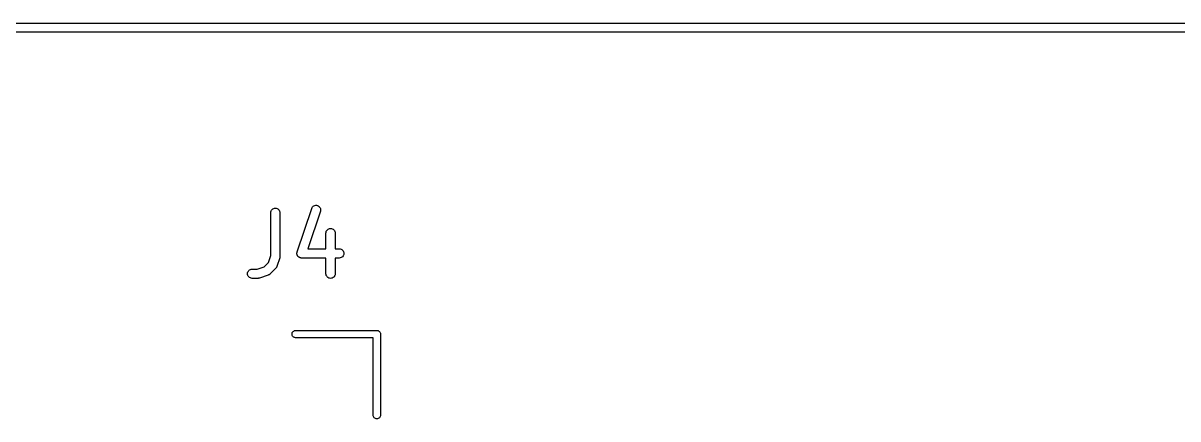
# Model space of a CAD drawing. Extents: x 74.5 to 148.7, y -138.1 to -71.3.
# Drawn here: x 102.21 to 121.15, y -114.36 to -107.88 of the extents above; entities that cross this region are included whole.
import ezdxf

# ---------------------------------------------------------------- set-up
doc = ezdxf.new("R2010")
doc.units = 0
doc.header["$MEASUREMENT"] = 0
doc.layers.add('BLACK', color=7, linetype='CONTINUOUS')

msp = doc.modelspace()

# ---------------------------------------------------------------- linework, layer by layer
at = {"layer": 'BLACK', "linetype": 'CONTINUOUS'}
for p, q in [((101.79, -107.875), (143.435, -107.875)), ((143.506, -108.025), (101.79, -108.025)), ((106.272, -110.981), (106.273, -110.967)), ((106.272, -110.982), (106.272, -110.981)), ((106.272, -111.684), (106.272, -110.982)), ((106.273, -110.967), (106.278, -110.953)), ((106.278, -110.953), (106.285, -110.94)), ((106.285, -110.94), (106.294, -110.929)), ((106.294, -110.929), (106.306, -110.92)), ((106.306, -110.92), (106.319, -110.913)), ((106.319, -110.913), (106.333, -110.909)), ((106.333, -110.909), (106.347, -110.907)), ((106.347, -110.907), (106.362, -110.909)), ((106.362, -110.909), (106.376, -110.913)), ((106.376, -110.913), (106.389, -110.92)), ((106.389, -110.92), (106.4, -110.93)), ((106.4, -110.93), (106.409, -110.941)), ((106.409, -110.941), (106.416, -110.954)), ((106.416, -110.954), (106.42, -110.968)), ((106.42, -110.968), (106.422, -110.982)), ((106.422, -110.982), (106.422, -111.697)), ((106.704, -111.625), (106.942, -110.911)), ((107.084, -110.958), (106.879, -111.574)), ((106.942, -110.911), (106.943, -110.91)), ((106.943, -110.91), (106.949, -110.897)), ((106.949, -110.897), (106.957, -110.885)), ((106.957, -110.885), (106.968, -110.875)), ((106.968, -110.875), (106.98, -110.867)), ((106.98, -110.867), (106.994, -110.862)), ((106.994, -110.862), (107.009, -110.86)), ((107.009, -110.86), (107.023, -110.86)), ((107.023, -110.86), (107.038, -110.864)), ((107.038, -110.864), (107.051, -110.87)), ((107.051, -110.87), (107.063, -110.878)), ((107.063, -110.878), (107.073, -110.889)), ((107.073, -110.889), (107.081, -110.901)), ((107.081, -110.901), (107.086, -110.915)), ((107.088, -110.944), (107.084, -110.958)), ((107.086, -110.915), (107.088, -110.93)), ((107.088, -110.93), (107.088, -110.944)), ((107.176, -111.315), (107.178, -111.3)), ((107.176, -111.316), (107.176, -111.315)), ((107.176, -111.574), (107.176, -111.316)), ((107.178, -111.3), (107.182, -111.286)), ((107.182, -111.286), (107.19, -111.273)), ((107.19, -111.273), (107.199, -111.262)), ((107.199, -111.262), (107.21, -111.253)), ((107.21, -111.253), (107.223, -111.246)), ((107.223, -111.246), (107.237, -111.242)), ((107.237, -111.242), (107.252, -111.241)), ((107.252, -111.241), (107.267, -111.242)), ((107.267, -111.242), (107.28, -111.247)), ((107.28, -111.247), (107.293, -111.254)), ((107.293, -111.254), (107.305, -111.263)), ((107.305, -111.263), (107.314, -111.274)), ((107.314, -111.274), (107.321, -111.287)), ((107.321, -111.287), (107.325, -111.301)), ((107.325, -111.301), (107.326, -111.316)), ((107.326, -111.316), (107.326, -111.574)), ((106.233, -111.799), (106.272, -111.684)), ((106.418, -111.72), (106.37, -111.863)), ((106.419, -111.716), (106.418, -111.72)), ((106.42, -111.712), (106.419, -111.716)), ((106.421, -111.706), (106.42, -111.709)), ((106.42, -111.709), (106.42, -111.712)), ((106.422, -111.698), (106.421, -111.702)), ((106.421, -111.702), (106.421, -111.706)), ((106.422, -111.697), (106.422, -111.698)), ((106.7, -111.649), (106.701, -111.644)), ((106.7, -111.651), (106.7, -111.649)), ((106.7, -111.654), (106.7, -111.651)), ((106.701, -111.659), (106.7, -111.654)), ((106.701, -111.637), (106.702, -111.634)), ((106.701, -111.64), (106.701, -111.637)), ((106.701, -111.644), (106.701, -111.64)), ((106.702, -111.663), (106.701, -111.659)), ((106.702, -111.634), (106.703, -111.63)), ((106.702, -111.666), (106.702, -111.663)), ((106.703, -111.669), (106.702, -111.666)), ((106.703, -111.63), (106.704, -111.625)), ((106.704, -111.673), (106.703, -111.669)), ((106.706, -111.677), (106.704, -111.673)), ((106.707, -111.68), (106.706, -111.677)), ((106.708, -111.682), (106.707, -111.68)), ((106.71, -111.686), (106.708, -111.682)), ((106.712, -111.69), (106.71, -111.686)), ((106.714, -111.692), (106.712, -111.69)), ((106.716, -111.695), (106.714, -111.692)), ((106.719, -111.698), (106.716, -111.695)), ((106.722, -111.702), (106.719, -111.698)), ((106.724, -111.703), (106.722, -111.702)), ((106.726, -111.705), (106.724, -111.703)), ((106.729, -111.708), (106.726, -111.705)), ((106.733, -111.711), (106.729, -111.708)), ((106.735, -111.712), (106.733, -111.711)), ((106.738, -111.714), (106.735, -111.712)), ((106.742, -111.716), (106.738, -111.714)), ((106.746, -111.718), (106.742, -111.716)), ((106.748, -111.719), (106.746, -111.718)), ((106.751, -111.72), (106.748, -111.719)), ((106.755, -111.721), (106.751, -111.72)), ((106.76, -111.722), (106.755, -111.721)), ((106.762, -111.723), (106.76, -111.722)), ((106.765, -111.723), (106.762, -111.723)), ((106.77, -111.724), (106.765, -111.723)), ((106.774, -111.724), (106.77, -111.724)), ((106.775, -111.724), (106.774, -111.724)), ((107.176, -111.724), (106.775, -111.724)), ((106.879, -111.574), (107.176, -111.574)), ((107.176, -111.982), (107.176, -111.724)), ((107.326, -111.574), (107.394, -111.574)), ((107.394, -111.724), (107.326, -111.724)), ((107.326, -111.724), (107.326, -111.982)), ((107.394, -111.574), (107.395, -111.574)), ((107.409, -111.723), (107.394, -111.724)), ((107.395, -111.574), (107.41, -111.576)), ((107.423, -111.718), (107.409, -111.723)), ((107.41, -111.576), (107.424, -111.58)), ((107.436, -111.712), (107.423, -111.718)), ((107.424, -111.58), (107.437, -111.587)), ((107.447, -111.702), (107.436, -111.712)), ((107.437, -111.587), (107.448, -111.597)), ((107.456, -111.691), (107.447, -111.702)), ((107.448, -111.597), (107.457, -111.608)), ((107.463, -111.678), (107.456, -111.691)), ((107.457, -111.608), (107.464, -111.621)), ((107.468, -111.664), (107.463, -111.678)), ((107.464, -111.621), (107.468, -111.635)), ((107.468, -111.635), (107.469, -111.65)), ((107.469, -111.65), (107.468, -111.664)), ((105.904, -111.94), (105.913, -111.929)), ((105.913, -111.929), (105.924, -111.92)), ((105.924, -111.92), (105.937, -111.913)), ((105.937, -111.913), (105.951, -111.909)), ((105.951, -111.909), (105.966, -111.907)), ((105.966, -111.907), (106.049, -111.907)), ((106.049, -111.907), (106.163, -111.869)), ((106.163, -111.869), (106.233, -111.799)), ((106.352, -111.893), (106.257, -111.988)), ((106.353, -111.891), (106.352, -111.893)), ((106.355, -111.889), (106.353, -111.891)), ((106.358, -111.885), (106.355, -111.889)), ((106.361, -111.881), (106.358, -111.885)), ((106.362, -111.879), (106.361, -111.881)), ((106.364, -111.878), (106.362, -111.879)), ((106.366, -111.873), (106.364, -111.878)), ((106.368, -111.868), (106.366, -111.873)), ((106.369, -111.866), (106.368, -111.868)), ((106.37, -111.864), (106.369, -111.866)), ((106.37, -111.863), (106.37, -111.864)), ((105.891, -111.982), (105.892, -111.967)), ((105.892, -111.996), (105.891, -111.982)), ((105.892, -111.967), (105.897, -111.953)), ((105.896, -112.01), (105.892, -111.996)), ((105.903, -112.023), (105.896, -112.01)), ((105.897, -111.953), (105.904, -111.94)), ((105.912, -112.035), (105.903, -112.023)), ((105.923, -112.044), (105.912, -112.035)), ((105.936, -112.051), (105.923, -112.044)), ((105.95, -112.056), (105.936, -112.051)), ((105.965, -112.057), (105.95, -112.056)), ((105.966, -112.057), (105.965, -112.057)), ((106.061, -112.057), (105.966, -112.057)), ((106.065, -112.057), (106.061, -112.057)), ((106.069, -112.057), (106.065, -112.057)), ((106.072, -112.056), (106.069, -112.057)), ((106.076, -112.056), (106.072, -112.056)), ((106.08, -112.055), (106.076, -112.056)), ((106.084, -112.054), (106.08, -112.055)), ((106.085, -112.054), (106.084, -112.054)), ((106.228, -112.006), (106.085, -112.054)), ((106.23, -112.005), (106.228, -112.006)), ((106.232, -112.004), (106.23, -112.005)), ((106.236, -112.002), (106.232, -112.004)), ((106.241, -112), (106.236, -112.002)), ((106.243, -111.999), (106.241, -112)), ((106.245, -111.998), (106.243, -111.999)), ((106.249, -111.994), (106.245, -111.998)), ((106.253, -111.992), (106.249, -111.994)), ((106.254, -111.99), (106.253, -111.992)), ((106.256, -111.989), (106.254, -111.99)), ((106.257, -111.988), (106.256, -111.989)), ((107.178, -111.997), (107.176, -111.982)), ((107.182, -112.011), (107.178, -111.997)), ((107.189, -112.024), (107.182, -112.011)), ((107.198, -112.035), (107.189, -112.024)), ((107.209, -112.045), (107.198, -112.035)), ((107.222, -112.052), (107.209, -112.045)), ((107.236, -112.056), (107.222, -112.052)), ((107.251, -112.057), (107.236, -112.056)), ((107.265, -112.056), (107.251, -112.057)), ((107.28, -112.052), (107.265, -112.056)), ((107.292, -112.045), (107.28, -112.052)), ((107.304, -112.036), (107.292, -112.045)), ((107.313, -112.025), (107.304, -112.036)), ((107.32, -112.012), (107.313, -112.025)), ((107.325, -111.998), (107.32, -112.012)), ((107.326, -111.983), (107.325, -111.998)), ((107.326, -111.982), (107.326, -111.983)), ((106.62, -112.97), (106.621, -112.958)), ((106.621, -112.982), (106.62, -112.97)), ((106.621, -112.958), (106.624, -112.947)), ((106.624, -112.993), (106.621, -112.982)), ((106.624, -112.947), (106.63, -112.937)), ((106.63, -113.003), (106.624, -112.993)), ((106.63, -112.937), (106.637, -112.927)), ((106.637, -113.013), (106.63, -113.003)), ((106.637, -112.927), (106.647, -112.92)), ((106.647, -113.02), (106.637, -113.013)), ((106.647, -112.92), (106.657, -112.914)), ((106.657, -113.026), (106.647, -113.02)), ((106.657, -112.914), (106.668, -112.911)), ((106.668, -113.029), (106.657, -113.026)), ((106.668, -112.911), (106.677, -112.91)), ((106.677, -113.03), (106.668, -113.029)), ((106.677, -112.91), (108.007, -112.91)), ((107.95, -113.03), (106.677, -113.03)), ((107.95, -114.303), (107.95, -113.03)), ((108.007, -112.91), (108.01, -112.91)), ((108.01, -112.91), (108.013, -112.91)), ((108.013, -112.91), (108.013, -112.91)), ((108.013, -112.91), (108.022, -112.911)), ((108.022, -112.911), (108.033, -112.914)), ((108.033, -112.914), (108.043, -112.92)), ((108.043, -112.92), (108.053, -112.927)), ((108.053, -112.927), (108.06, -112.937)), ((108.06, -112.937), (108.066, -112.947)), ((108.066, -112.947), (108.069, -112.958)), ((108.069, -112.958), (108.07, -112.966)), ((108.07, -112.966), (108.07, -112.97)), ((108.07, -112.97), (108.07, -112.973)), ((108.07, -112.973), (108.07, -114.303)), ((107.951, -114.312), (107.95, -114.303)), ((107.954, -114.323), (107.951, -114.312)), ((107.96, -114.333), (107.954, -114.323)), ((107.967, -114.343), (107.96, -114.333)), ((107.977, -114.35), (107.967, -114.343)), ((107.987, -114.356), (107.977, -114.35)), ((107.998, -114.359), (107.987, -114.356)), ((108.01, -114.36), (107.998, -114.359)), ((108.022, -114.359), (108.01, -114.36)), ((108.033, -114.356), (108.022, -114.359)), ((108.043, -114.35), (108.033, -114.356)), ((108.053, -114.343), (108.043, -114.35)), ((108.06, -114.333), (108.053, -114.343)), ((108.066, -114.323), (108.06, -114.333)), ((108.069, -114.312), (108.066, -114.323)), ((108.07, -114.303), (108.069, -114.312))]:
    msp.add_line(p, q, dxfattribs=at)

doc.saveas('drawing.dxf')
